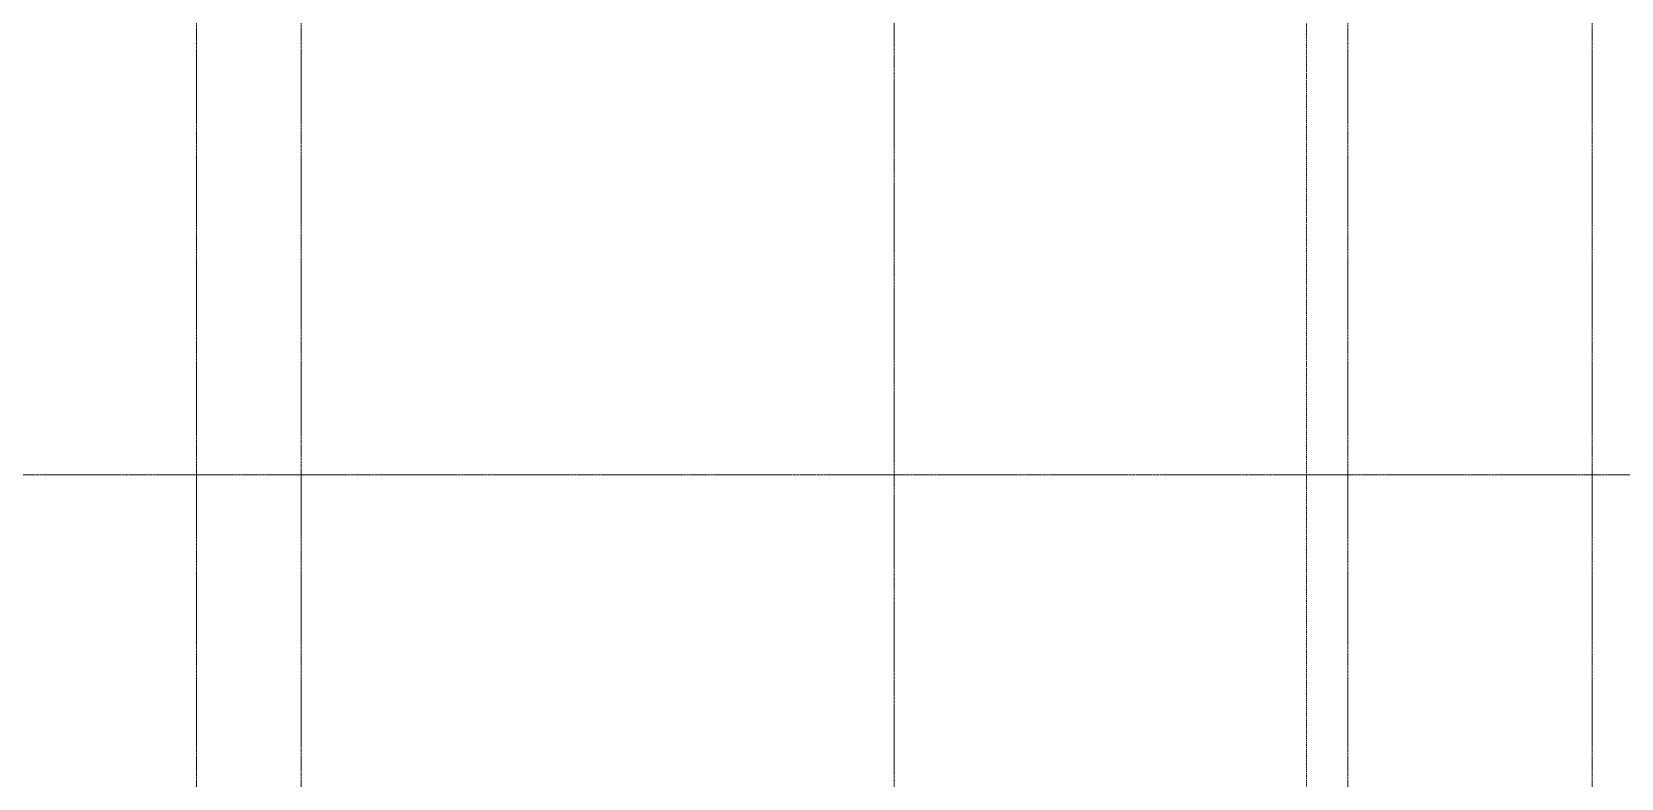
# Model space of a CAD drawing. Header units: millimetres. Extents: x 470010 to 1231400, y -134005 to 421770.
# Drawn here: x 699058 to 712724, y 7879 to 14298 of the extents above; entities that cross this region are included whole.
import ezdxf
from ezdxf.enums import TextEntityAlignment as Align

# ---------------------------------------------------------------- set-up
doc = ezdxf.new("R2010")
doc.units = ezdxf.units.MM
doc.linetypes.add('CENTER2', pattern=[28.575, 19.05, -3.175, 3.175, -3.175])
doc.linetypes.add('DASHED', pattern=[19.05, 12.7, -6.35])
doc.layers.get('Defpoints').update_dxf_attribs({"color": 140})
doc.layers.add('АР_Делит', color=120, linetype='Continuous', lineweight=0, plot=False)
doc.layers.add('РД_Оси_100', color=7, linetype='Continuous', lineweight=0, true_color=0x525252)
doc.styles.add('style1', font='ARIALN.TTF')

# ---------------------------------------------------------------- blocks, each defined once
blk = doc.blocks.new('СОШ_2200_АР_ОСИ_М100_28.05.24')
at = {"layer": 'АР_Делит', "color": 251, "linetype": 'DASHED', "true_color": 0x636466}
blk.add_lwpolyline([(-355, 13145), (-355, 100855), (37145, 100855), (37145, 129155), (72745, 129155), (72745, 135155), (114955, 135155), (114955, -355)], dxfattribs=at)
at = {"layer": 'РД_Оси_100', "color": 251, "linetype": 'CENTER2', "true_color": 0x636466}
for p, q in [((27600, -6155), (27600, 139938.679)), ((37500, -6155), (37500, 139938.679)), ((39600, -6155), (39600, 139938.679)), ((-5954.958, 104100), (119910, 104100))]:
    blk.add_line(p, q, dxfattribs=at)
for points in [[(28500, -6155), (28500, 139938.679)], [(33600, 139938.679), (33600, -6155)]]:
    blk.add_lwpolyline(points, dxfattribs=at)
blk = doc.blocks.new('A$C9108343f')
at = {"layer": 'РД_Оси_100'}
blk.add_blockref('СОШ_2200_АР_ОСИ_М100_28.05.24', (7155, 6755), dxfattribs=at)
at = {"layer": 'Defpoints', "color": 18, "true_color": 0x000000, "style": 'style1'}
for p in [(143949, 316089), (143975, 281640), (143890, 273245), (143840, 264277), (143968, 254892), (12252, 104178), (12383, 96023)]:
    blk.add_attdef('АР-ПОМЕЩЕНИЕ:НАИМЕНОВАНИЕ', text='', height=100, dxfattribs=at).set_placement(p, align=Align.MIDDLE)
at = {"layer": 'Defpoints', "color": 18, "true_color": 0x000000, "style": 'style1', "flags": 8}
for p in [(143951, 279099), (143848, 269251), (143875, 260094), (144050, 250825), (163419, 238153), (143343, 237876), (155897, 237966), (183037, 237966)]:
    blk.add_attdef('АР-ПОМЕЩЕНИЕ:НАИМЕНОВАНИЕ', text='', height=100, dxfattribs=at).set_placement(p, align=Align.MIDDLE)

msp = doc.modelspace()

# ---------------------------------------------------------------- block references
msp.add_blockref('A$C9108343f', (665718.612, -100366.242))
at = {"layer": 'РД_Оси_100'}
msp.add_blockref('СОШ_2200_АР_ОСИ_М100_28.05.24', (672873.57, -93611.242), dxfattribs=at)

doc.saveas('drawing.dxf')
